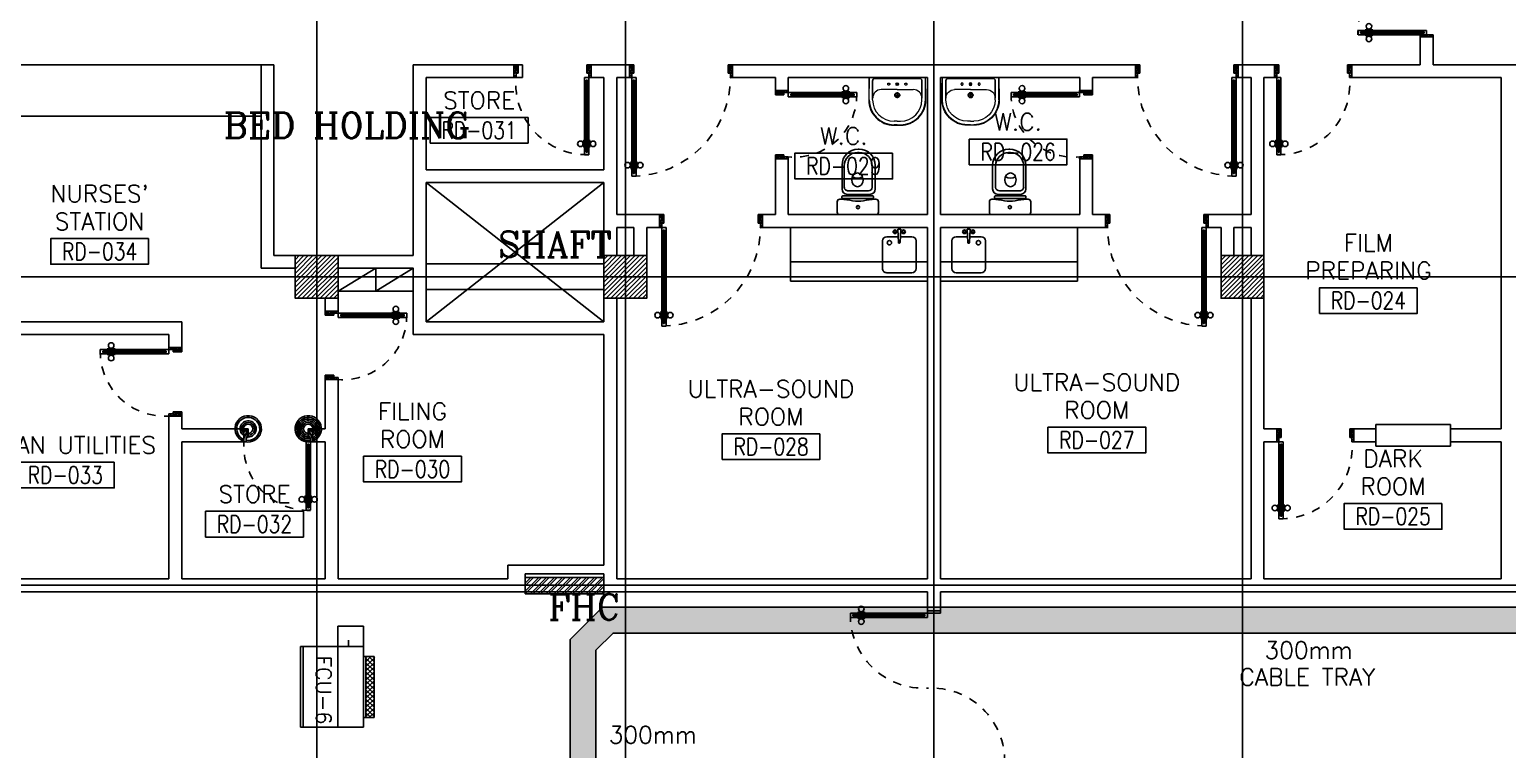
# Model space of a CAD drawing. Extents: x 417819.9 to 417911.9, y 43448 to 43539.2.
# Drawn here: x 417842.51 to 417859.75, y 43505.78 to 43514.18 of the extents above; entities that cross this region are included whole.
import ezdxf
from ezdxf.enums import TextEntityAlignment as Align

# ---------------------------------------------------------------- set-up
doc = ezdxf.new("R2010")
doc.units = 0
doc.header["$MEASUREMENT"] = 0
doc.linetypes.add('DASHED', pattern=[0.75, 0.5, -0.25])
doc.linetypes.add('HIDDEN', pattern=[0.375, 0.25, -0.125])
doc.layers.get('0').update_dxf_attribs({"color": 11, "linetype": 'CONTINUOUS'})
for name, color, linetype in [('COL', 11, 'CONTINUOUS'), ('DIM', 11, 'CONTINUOUS'), ('DOOR', 11, 'CONTINUOUS'), ('E-HAT', 9, 'CONTINUOUS'), ('E-TRAY', 2, 'CONTINUOUS'), ('FCU', 6, 'CONTINUOUS'), ('FIX', 11, 'CONTINUOUS'), ('ME-FIX', 11, 'CONTINUOUS'), ('RM-BOX', 11, 'CONTINUOUS'), ('RM-NAME', 11, 'CONTINUOUS'), ('RM-NO', 11, 'CONTINUOUS'), ('SCD', 2, 'CONTINUOUS'), ('SUNI-FUR', 11, 'CONTINUOUS'), ('WALL', 11, 'CONTINUOUS')]:
    doc.layers.add(name, color=color, linetype=linetype)
doc.styles.add('ROMANC', font='romanc', dxfattribs={"height": 0.1})
doc.styles.add('ROMANS', font='ROMANS.shx', dxfattribs={"width": 0.6})

# ---------------------------------------------------------------- blocks, each defined once
blk = doc.blocks.new('RM1')
at = {"layer": 'RM-BOX'}
blk.add_lwpolyline([(570, -200), (-570, -200), (-570, -500), (570, -500)], close=True, dxfattribs=at)
at = {"layer": 'RM-NAME', "style": 'ROMANS'}
for tag, p in [('ROOMNAME1', (0, 324)), ('ROOMNAME2', (0, 0))]:
    blk.add_attdef(tag, text='', height=200, dxfattribs=at).set_placement(p, align=Align.MIDDLE)
at = {"layer": 'RM-NO', "style": 'ROMANS', "width": 0.8}
blk.add_attdef('ROOMNO', text='', height=200, dxfattribs=at).set_placement((0, -350), align=Align.MIDDLE)
blk = doc.blocks.new('*X124')
at = {"color": 0}
for p, q in [((49339, 55120), (49820, 55601)), ((49339, 55173), (49767, 55601)), ((49339, 55226), (49714, 55601)), ((49339, 55279), (49661, 55601)), ((49339, 55332), (49608, 55601)), ((49339, 55385), (49555, 55601)), ((49339, 55438), (49502, 55601)), ((49339, 55491), (49449, 55601)), ((49339, 55544), (49396, 55601)), ((49339, 55597), (49343, 55601)), ((49373, 55101), (49839, 55567)), ((49426, 55101), (49839, 55514)), ((49480, 55101), (49839, 55461)), ((49533, 55101), (49839, 55408)), ((49586, 55101), (49839, 55355)), ((49639, 55101), (49839, 55302)), ((49692, 55101), (49839, 55249)), ((49745, 55101), (49839, 55196)), ((49798, 55101), (49839, 55143))]:
    blk.add_line(p, q, dxfattribs=at)
blk = doc.blocks.new('COL50')
at = {"layer": 'COL'}
blk.add_lwpolyline([(-250, 250), (-250, -250), (250, -250), (250, 250)], close=True, dxfattribs=at)
blk = doc.blocks.new('*X132')
at = {"color": 0}
for p, q in [((39290, 55942), (39763, 56416)), ((39290, 55995), (39710, 56416)), ((39290, 56048), (39657, 56416)), ((39290, 56101), (39604, 56416)), ((39290, 56154), (39551, 56416)), ((39290, 56207), (39498, 56416)), ((39290, 56260), (39445, 56416)), ((39290, 56313), (39392, 56416)), ((39290, 56366), (39339, 56416)), ((39316, 55916), (39790, 56389)), ((39369, 55916), (39790, 56336)), ((39422, 55916), (39790, 56283)), ((39475, 55916), (39790, 56230)), ((39528, 55916), (39790, 56177)), ((39581, 55916), (39790, 56124)), ((39634, 55916), (39790, 56071)), ((39687, 55916), (39790, 56018)), ((39741, 55916), (39790, 55965))]:
    blk.add_line(p, q, dxfattribs=at)
blk = doc.blocks.new('A$C3CD36B94')
at = {"layer": 'DOOR', "color": 0, "linetype": 'ByBlock'}
for p, q in [((106, 950), (56, 950)), ((56, 800), (56, 950)), ((106, 850), (106, 950)), ((806, 950), (856, 950)), ((806, 850), (806, 950)), ((856, 800), (856, 950)), ((856, 950), (856, 800)), ((56, 800), (81, 800)), ((81, 850), (106, 850)), ((81, 800), (81, 850)), ((131, 800), (81, 800)), ((81, 750), (81, 800)), ((98, 750), (81, 750)), ((114, 770), (98, 770)), ((98, 770), (98, 750)), ((114, 750), (114, 770)), ((131, 750), (114, 750)), ((131, 800), (131, 750)), ((831, 850), (806, 850)), ((831, 800), (831, 850)), ((856, 800), (831, 800)), ((74, 173), (74, 83)), ((81, 173), (74, 173)), ((131, 173), (138, 173)), ((138, 173), (138, 83)), ((65, 95), (65, 160)), ((74, 160), (65, 160)), ((74, 95), (65, 95)), ((74, 95), (74, 160)), ((81, 83), (74, 83)), ((81, 50), (81, 0)), ((81, 50), (98, 50)), ((131, 0), (81, 0)), ((81, 0), (131, 0)), ((98, 50), (98, 30)), ((98, 30), (114, 30)), ((114, 50), (114, 30)), ((114, 50), (131, 50)), ((131, 83), (138, 83)), ((131, 50), (131, 0)), ((138, 95), (138, 160)), ((138, 160), (147, 160)), ((138, 95), (147, 95)), ((147, 95), (147, 160))]:
    blk.add_line(p, q, dxfattribs=at)
at = {"layer": 'DOOR', "color": 9, "linetype": 'ByBlock'}
for p, q in [((106, 950), (56, 910)), ((106, 950), (56, 837)), ((106, 950), (93, 850)), ((806, 950), (819, 850)), ((806, 950), (856, 837)), ((806, 950), (856, 910))]:
    blk.add_line(p, q, dxfattribs=at)
at = {"layer": 'DOOR', "linetype": 'ByBlock'}
for p, q in [((81, 750), (81, 50)), ((98, 750), (98, 50)), ((114, 750), (114, 50)), ((131, 50), (131, 750))]:
    blk.add_line(p, q, dxfattribs=at)
at = {"layer": 'DOOR', "color": 0, "linetype": 'ByBlock'}
for centre in [(32, 128), (179, 128)]:
    blk.add_circle(centre, 32.4, dxfattribs=at)
at = {"layer": 'DOOR', "color": 9, "linetype": 'ByBlock'}
for centre, radius, start, end in [((106, 950), 54.4, 203.2074, 270), ((106, 950), 74.4, 227.7764, 270), ((106, 950), 94.4, 238.0182, 270), ((106, 950), 34.4, 180, 270), ((106, 950), 14.4, 180, 270), ((806, 950), 34.4, 270, 0), ((806, 950), 14.4, 270, 0), ((806, 950), 54.4, 270, 336.7926), ((806, 950), 74.4, 270, 312.2236), ((806, 950), 94.4, 270, 301.9818), ((106, 950), 114, 244.0838, 257.3774), ((106, 950), 134, 248.1598, 259.28), ((106, 950), 154, 251.1053, 256.2858), ((806, 950), 134, 280.72, 291.8402), ((806, 950), 154, 283.7142, 288.8947)]:
    blk.add_arc(centre, radius, start, end, dxfattribs=at)
at = {"layer": 'DOOR', "linetype": 'HIDDEN', "ltscale": 0.5}
blk.add_arc((106, 729), 729, 268.0335, 5.6617, dxfattribs=at)
blk = doc.blocks.new('DOOR90')
at = {"layer": 'DOOR', "color": 7, "linetype": 'ByBlock'}
for p, q in [((-150, 0), (0, 0)), ((-150, 0), (-150, -25)), ((0, -50), (-114, 0)), ((0, -50), (-40, 0)), ((0, -50), (0, 0)), ((-1000, -25), (-1050, -25)), ((-1050, -75), (-1050, -25)), ((-1050, -25), (-1050, -75)), ((-1000, -75), (-1050, -75)), ((-1000, -42), (-1020, -42)), ((-1020, -42), (-1020, -58)), ((-1000, -58), (-1020, -58)), ((-1000, -25), (-1000, -42)), ((-1000, -58), (-1000, -75)), ((-878, -18), (-968, -18)), ((-968, -25), (-968, -18)), ((-968, -75), (-968, -82)), ((-878, -82), (-968, -82)), ((-955, -9), (-890, -9)), ((-955, -18), (-955, -9)), ((-955, -18), (-890, -18)), ((-955, -82), (-890, -82)), ((-955, -82), (-955, -91)), ((-955, -91), (-890, -91)), ((-890, -18), (-890, -9)), ((-890, -82), (-890, -91)), ((-878, -25), (-878, -18)), ((-878, -75), (-878, -82)), ((-200, -25), (-150, -25)), ((-200, -42), (-200, -25)), ((-180, -42), (-200, -42)), ((-200, -58), (-180, -58)), ((-200, -75), (-200, -58)), ((-150, -75), (-200, -75)), ((-180, -58), (-180, -42)), ((-150, -25), (-100, -25)), ((-150, -75), (-150, -25)), ((-100, -25), (-100, -50)), ((0, -50), (-100, -37)), ((-100, -50), (0, -50)), ((0, -850), (-114, -900)), ((-100, -875), (-100, -850)), ((0, -850), (-100, -863)), ((-100, -850), (0, -850)), ((0, -850), (-40, -900)), ((0, -850), (0, -900)), ((-150, -875), (-100, -875)), ((-150, -900), (-150, -875)), ((-150, -900), (0, -900)), ((0, -900), (-150, -900))]:
    blk.add_line(p, q, dxfattribs=at)
at = {"layer": 'DOOR', "linetype": 'ByBlock'}
for p, q in [((-200, -25), (-1000, -25)), ((-200, -42), (-1000, -42)), ((-200, -58), (-1000, -58)), ((-1000, -75), (-200, -75))]:
    blk.add_line(p, q, dxfattribs=at)
at = {"layer": 'DOOR', "color": 7, "linetype": 'ByBlock'}
for centre in [(-923, 24), (-923, -124)]:
    blk.add_circle(centre, 32.4, dxfattribs=at)
for centre, radius, start, end in [((0, -50), 154, 161.1053, 166.2858), ((0, -50), 94.4, 148.0182, 180), ((0, -50), 134, 158.1598, 169.28), ((0, -50), 114, 154.0838, 167.3774), ((0, -50), 74.4, 137.7764, 180), ((0, -50), 54.4, 113.2074, 180), ((0, -50), 34.4, 90, 180), ((0, -50), 14.4, 90, 180), ((0, -850), 94.4, 180, 211.9818), ((0, -850), 74.4, 180, 222.2236), ((0, -850), 54.4, 180, 246.7926), ((0, -850), 34.4, 180, 270), ((0, -850), 14.4, 180, 270), ((0, -850), 154, 193.7142, 198.8947), ((0, -850), 134, 190.72, 201.8402)]:
    blk.add_arc(centre, radius, start, end, dxfattribs=at)
at = {"layer": 'DOOR', "linetype": 'HIDDEN', "ltscale": 0.5}
blk.add_arc((-222, -50), 828, 178.2701, 275.003, dxfattribs=at)
blk = doc.blocks.new('A$C6F293607')
at = {"layer": 'DOOR', "color": 0, "linetype": 'ByBlock'}
for p, q in [((81, 875), (131, 875)), ((131, 875), (81, 875)), ((81, 825), (81, 875)), ((131, 825), (131, 875)), ((1631, 875), (1581, 875)), ((1581, 875), (1631, 875)), ((1581, 825), (1581, 875)), ((1631, 825), (1631, 875)), ((74, 780), (65, 780)), ((65, 780), (65, 715)), ((74, 715), (65, 715)), ((81, 793), (74, 793)), ((74, 703), (74, 793)), ((74, 780), (74, 715)), ((81, 703), (74, 703)), ((81, 825), (98, 825)), ((98, 845), (114, 845)), ((98, 825), (98, 845)), ((114, 825), (114, 845)), ((114, 825), (131, 825)), ((131, 793), (138, 793)), ((131, 703), (138, 703)), ((138, 703), (138, 793)), ((138, 780), (147, 780)), ((138, 780), (138, 715)), ((138, 715), (147, 715)), ((147, 780), (147, 715)), ((1598, 825), (1581, 825)), ((1614, 845), (1598, 845)), ((1598, 825), (1598, 845)), ((1614, 825), (1614, 845)), ((1631, 825), (1614, 825)), ((56, 0), (56, 150)), ((56, 150), (81, 150)), ((81, 0), (56, 0)), ((81, 150), (81, 0)), ((98, 125), (81, 125)), ((81, 125), (81, 75)), ((131, 75), (81, 75)), ((98, 105), (98, 125)), ((114, 105), (98, 105)), ((131, 125), (114, 125)), ((114, 125), (114, 105)), ((131, 75), (131, 125)), ((1581, 125), (1598, 125)), ((1581, 75), (1581, 125)), ((1581, 75), (1631, 75)), ((1598, 125), (1598, 105)), ((1598, 105), (1614, 105)), ((1614, 125), (1631, 125)), ((1614, 105), (1614, 125)), ((1656, 150), (1631, 150)), ((1631, 150), (1631, 0)), ((1631, 125), (1631, 75)), ((1631, 0), (1656, 0)), ((1656, 0), (1656, 150))]:
    blk.add_line(p, q, dxfattribs=at)
at = {"layer": 'DOOR', "linetype": 'ByBlock'}
for p, q in [((81, 125), (81, 825)), ((98, 125), (98, 825)), ((114, 125), (114, 825)), ((131, 825), (131, 125)), ((1581, 825), (1581, 125)), ((1598, 125), (1598, 825)), ((1614, 125), (1614, 825)), ((1631, 125), (1631, 825))]:
    blk.add_line(p, q, dxfattribs=at)
at = {"layer": 'DOOR', "color": 9, "linetype": 'ByBlock'}
for p, q in [((81, 57), (56, 114)), ((81, 20), (56, 40)), ((1631, 57), (1656, 114)), ((1631, 20), (1656, 40))]:
    blk.add_line(p, q, dxfattribs=at)
at = {"layer": 'DOOR', "color": 0, "linetype": 'ByBlock'}
for centre in [(32, 748), (179, 748)]:
    blk.add_circle(centre, 32.4, dxfattribs=at)
at = {"layer": 'DOOR', "linetype": 'HIDDEN', "ltscale": 0.5}
for centre, start, end in [((106, 124), 356.2751, 91.9062), ((1606, 124), 88.0938, 183.7249)]:
    blk.add_arc(centre, 752, start, end, dxfattribs=at)
at = {"layer": 'DOOR', "color": 9, "linetype": 'ByBlock'}
for centre, radius, start, end in [((106, 0), 154, 103.7142, 108.8947), ((106, 0), 134, 100.72, 111.8402), ((106, 0), 114, 102.6226, 115.9162), ((106, 0), 94.4, 105.3566, 121.9818), ((106, 0), 74.4, 109.6341, 132.2236), ((106, 0), 54.4, 117.3576, 156.7926), ((106, 0), 34.4, 136.6107, 180), ((1606, 0), 134, 68.1598, 79.28), ((1606, 0), 114, 64.0838, 77.3774), ((1606, 0), 94.4, 58.0182, 74.6434), ((1606, 0), 74.4, 47.7764, 70.3659), ((1606, 0), 54.4, 23.2074, 62.6424), ((1606, 0), 34.4, 0, 43.3893), ((1606, 0), 154, 71.1053, 76.2858)]:
    blk.add_arc(centre, radius, start, end, dxfattribs=at)
blk = doc.blocks.new('A$C09EF76E8')
at = {"layer": 'DOOR', "color": 0, "linetype": 'ByBlock'}
for p, q in [((727, 868), (719, 868)), ((719, 778), (719, 868)), ((777, 950), (727, 950)), ((727, 950), (777, 950)), ((727, 900), (727, 950)), ((744, 900), (727, 900)), ((760, 920), (744, 920)), ((744, 900), (744, 920)), ((760, 900), (760, 920)), ((777, 900), (760, 900)), ((777, 900), (777, 950)), ((777, 868), (784, 868)), ((784, 778), (784, 868)), ((719, 855), (710, 855)), ((710, 855), (710, 790)), ((719, 790), (710, 790)), ((719, 855), (719, 790)), ((727, 778), (719, 778)), ((777, 778), (784, 778)), ((784, 855), (793, 855)), ((784, 855), (784, 790)), ((784, 790), (793, 790)), ((793, 855), (793, 790)), ((727, 150), (727, 200)), ((727, 200), (744, 200)), ((744, 200), (744, 180)), ((744, 180), (760, 180)), ((760, 180), (760, 200)), ((760, 200), (777, 200)), ((777, 200), (777, 150)), ((2, 0), (2, 150)), ((2, 150), (27, 150)), ((2, 150), (2, 0)), ((27, 150), (27, 100)), ((27, 100), (52, 100)), ((52, 100), (52, 0)), ((727, 150), (777, 150)), ((777, 100), (752, 100)), ((752, 100), (752, 0)), ((777, 150), (777, 100)), ((802, 150), (777, 150)), ((802, 150), (802, 0)), ((52, 0), (2, 0)), ((752, 0), (802, 0))]:
    blk.add_line(p, q, dxfattribs=at)
at = {"layer": 'DOOR', "linetype": 'ByBlock'}
for p, q in [((727, 900), (727, 200)), ((744, 200), (744, 900)), ((760, 200), (760, 900)), ((777, 200), (777, 900)), ((802, 0), (802, 150))]:
    blk.add_line(p, q, dxfattribs=at)
at = {"layer": 'DOOR', "color": 9, "linetype": 'ByBlock'}
for p, q in [((52, 0), (2, 114)), ((52, 0), (2, 40)), ((52, 0), (38, 100)), ((752, 0), (802, 114)), ((752, 0), (765, 100)), ((752, 0), (802, 40))]:
    blk.add_line(p, q, dxfattribs=at)
at = {"layer": 'DOOR', "color": 0, "linetype": 'ByBlock'}
for centre in [(678, 823), (825, 823)]:
    blk.add_circle(centre, 32.4, dxfattribs=at)
at = {"layer": 'DOOR', "linetype": 'HIDDEN', "ltscale": 0.5}
blk.add_arc((752, 199), 752, 88.0938, 183.7249, dxfattribs=at)
at = {"layer": 'DOOR', "color": 9, "linetype": 'ByBlock'}
for centre, radius, start, end in [((52, 0), 154, 103.7142, 108.8947), ((52, 0), 134, 100.72, 111.8402), ((52, 0), 94.4, 90, 121.9818), ((52, 0), 74.4, 90, 132.2236), ((52, 0), 54.4, 90, 156.7926), ((52, 0), 34.4, 90, 180), ((52, 0), 14.4, 90, 180), ((752, 0), 94.4, 58.0182, 90), ((752, 0), 74.4, 47.7764, 90), ((752, 0), 54.4, 23.2074, 90), ((752, 0), 34.4, 0, 90), ((752, 0), 14.4, 0, 90), ((752, 0), 134, 68.1598, 79.28), ((752, 0), 114, 64.0838, 77.3774), ((752, 0), 154, 71.1053, 76.2858)]:
    blk.add_arc(centre, radius, start, end, dxfattribs=at)
blk = doc.blocks.new('DOOR100')
at = {"layer": 'DOOR', "color": 7, "linetype": 'ByBlock'}
for p, q in [((-82, 1128), (-82, 1218)), ((-75, 1218), (-82, 1218)), ((-75, 1250), (-75, 1300)), ((-75, 1300), (-25, 1300)), ((-25, 1300), (-75, 1300)), ((-58, 1250), (-75, 1250)), ((-58, 1250), (-58, 1270)), ((-42, 1270), (-58, 1270)), ((-42, 1250), (-42, 1270)), ((-25, 1250), (-42, 1250)), ((-25, 1250), (-25, 1300)), ((-25, 1218), (-18, 1218)), ((-18, 1128), (-18, 1218)), ((-91, 1205), (-91, 1140)), ((-82, 1205), (-91, 1205)), ((-82, 1140), (-91, 1140)), ((-82, 1205), (-82, 1140)), ((-75, 1128), (-82, 1128)), ((-25, 1128), (-18, 1128)), ((-18, 1205), (-18, 1140)), ((-18, 1205), (-9, 1205)), ((-18, 1140), (-9, 1140)), ((-9, 1205), (-9, 1140)), ((-75, 200), (-58, 200)), ((-75, 150), (-75, 200)), ((-58, 200), (-58, 180)), ((-58, 180), (-42, 180)), ((-42, 200), (-25, 200)), ((-42, 180), (-42, 200)), ((-25, 200), (-25, 150)), ((-1200, 0), (-1200, 150)), ((-1200, 150), (-1175, 150)), ((-1200, 150), (-1200, 0)), ((-1150, 0), (-1200, 114)), ((-1150, 0), (-1200, 40)), ((-1150, 0), (-1200, 0)), ((-1175, 150), (-1175, 100)), ((-1175, 100), (-1150, 100)), ((-1150, 0), (-1163, 100)), ((-1150, 100), (-1150, 0)), ((-75, 150), (-25, 150)), ((-50, 0), (0, 114)), ((-50, 100), (-50, 0)), ((-50, 0), (-37, 100)), ((-25, 100), (-50, 100)), ((-50, 0), (0, 40)), ((-50, 0), (0, 0)), ((0, 150), (-25, 150)), ((-25, 150), (-25, 100)), ((0, 0), (0, 150)), ((0, 150), (0, 0))]:
    blk.add_line(p, q, dxfattribs=at)
at = {"layer": 'DOOR', "linetype": 'ByBlock'}
for p, q in [((-75, 1250), (-75, 200)), ((-58, 200), (-58, 1250)), ((-42, 200), (-42, 1250)), ((-25, 200), (-25, 1250))]:
    blk.add_line(p, q, dxfattribs=at)
at = {"layer": 'DOOR', "color": 7, "linetype": 'ByBlock'}
for centre in [(-124, 1173), (24, 1173)]:
    blk.add_circle(centre, 32.4, dxfattribs=at)
at = {"layer": 'DOOR', "linetype": 'HIDDEN', "ltscale": 0.5}
blk.add_arc((-25, 150), 1150, 90, 180, dxfattribs=at)
at = {"layer": 'DOOR', "color": 7, "linetype": 'ByBlock'}
for centre, radius, start, end in [((-1150, 0), 154, 103.7142, 108.8947), ((-1150, 0), 134, 100.72, 111.8402), ((-1150, 0), 94.4, 90, 121.9818), ((-1150, 0), 74.4, 90, 132.2236), ((-1150, 0), 54.4, 90, 156.7926), ((-1150, 0), 34.4, 90, 180), ((-1150, 0), 14.4, 90, 180), ((-50, 0), 94.4, 58.0182, 90), ((-50, 0), 74.4, 47.7764, 90), ((-50, 0), 54.4, 23.2074, 90), ((-50, 0), 34.4, 0, 90), ((-50, 0), 14.4, 0, 90), ((-50, 0), 134, 68.1598, 79.28), ((-50, 0), 114, 64.0838, 77.3774), ((-50, 0), 154, 71.1053, 76.2858)]:
    blk.add_arc(centre, radius, start, end, dxfattribs=at)
blk = doc.blocks.new('A$C49F1192B')
at = {"layer": 'DOOR', "color": 0, "linetype": 'ByBlock', "xscale": -1, "rotation": 270}
blk.add_blockref('DOOR100', (0, 1200), dxfattribs=at)
blk = doc.blocks.new('2')
at = {"layer": 'SUNI-FUR', "linetype": 'Continuous'}
for p, q in [((0.016, 0.724), (-0.003, 0.724)), ((0.014, 0.765), (0.004, 0.765)), ((-0.185, 0.576), (-0.185, 0.3)), ((-0.159, 0.57), (-0.159, 0.32)), ((0.168, 0.32), (0.168, 0.57)), ((0.203, 0.3), (0.203, 0.576)), ((-0.065, 0.438), (-0.07, 0.406)), ((-0.07, 0.406), (-0.065, 0.375)), ((-0.005, 0.487), (-0.029, 0.481)), ((0.019, 0.481), (-0.005, 0.487)), ((0.06, 0.406), (0.055, 0.438)), ((0.057, 0.377), (0.06, 0.406)), ((-0.211, 0.18), (-0.17, 0.18)), ((-0.186, 0.199), (-0.186, 0.208)), ((-0.176, 0.218), (0.172, 0.218)), ((0.172, 0.189), (-0.176, 0.189)), ((-0.122, 0.237), (0.009, 0.237)), ((-0.113, 0.279), (0.008, 0.279)), ((-0.029, 0.331), (-0.005, 0.326)), ((-0.005, 0.326), (0.019, 0.331)), ((0.001, 0.279), (0.123, 0.279)), ((0.008, 0.279), (0.001, 0.279)), ((0.009, 0.237), (0.14, 0.237)), ((0.174, 0.18), (0.211, 0.18)), ((0.174, 0.18), (0.174, 0.18)), ((0.182, 0.208), (0.182, 0.199)), ((-0.241, 0.03), (-0.241, 0.15)), ((0.211, 0), (-0.211, 0)), ((0.241, 0.15), (0.241, 0.03))]:
    blk.add_line(p, q, dxfattribs=at)
blk.add_circle((0.002, 0.087), 0.0184, dxfattribs=at)
for centre, radius, start, end in [((0.004, 0.576), 0.189, 90, 180), ((-0.005, 0.57), 0.154, 90, 180), ((0.014, 0.576), 0.189, 0, 90), ((0.014, 0.57), 0.154, 0, 90), ((0.013, 0.412), 0.082, 141.0758, 161.504), ((0.013, 0.401), 0.082, 198.496, 218.9242), ((-0.007, 0.537), 0.112, 239.4234, 302.9162), ((0.002, 0.421), 0.0682, 117.1532, 141.0758), ((0.002, 0.392), 0.0682, 218.9242, 242.8468), ((-0.012, 0.421), 0.0682, 38.9242, 62.8468), ((-0.012, 0.392), 0.0682, 297.1532, 321.0758), ((-0.023, 0.412), 0.082, 18.496, 38.9242), ((-0.029, 0.406), 0.0901, 321.0758, 341.504), ((-0.211, 0.15), 0.03, 90, 180), ((-0.176, 0.208), 0.01, 90, 180), ((-0.176, 0.199), 0.01, 180, 270), ((-0.122, 0.3), 0.063, 180, 270), ((-0.201, -0.252), 0.433, 79.7535, 85.8109), ((-0.116, 0.322), 0.0432, 183.5129, 273.5129), ((0.075, 1.126), 0.973, 258.1938, 265.7347), ((-0.07, 1.126), 0.973, 274.2653, 281.8062), ((0.125, 0.322), 0.0432, 266.4871, 356.4871), ((0.206, -0.252), 0.433, 94.1891, 100.2465), ((0.14, 0.3), 0.063, 270, 0), ((0.172, 0.208), 0.01, 0, 90), ((0.172, 0.199), 0.01, 270, 0), ((0.211, 0.15), 0.03, 0, 90), ((-0.211, 0.03), 0.03, 180, 270), ((0.211, 0.03), 0.03, 270, 0)]:
    blk.add_arc(centre, radius, start, end, dxfattribs=at)
blk = doc.blocks.new('LAV-003')
at = {"layer": 'FIX', "linetype": 'ByBlock'}
blk.add_line((-328, -25), (328, -25), dxfattribs=at)
at = {"layer": 'FIX', "linetype": 'Continuous', "lineweight": 20}
for p, q in [((-328, -285), (-328, -25)), ((0, -165), (-187, -165)), ((0, -165), (187, -165)), ((328, -285), (328, -25)), ((-288, -285), (-288, -265)), ((287, -285), (287, -265)), ((0, -535), (-38, -535)), ((0, -575), (-38, -575)), ((0, -535), (38, -535)), ((0, -575), (38, -575))]:
    blk.add_line(p, q, dxfattribs=at)
at = {"layer": 'FIX', "linetype": 'ByBlock', "ltscale": 0.3}
for p, q in [((-288, -265), (-288, -60)), ((0, -35), (-262, -35)), ((0, -35), (262, -35)), ((287, -265), (287, -60))]:
    blk.add_line(p, q, dxfattribs=at)
at = {"layer": 'FIX', "lineweight": 20}
for p, q in [((-16, -101), (15, -101)), ((0, -85), (0, -116))]:
    blk.add_line(p, q, dxfattribs=at)
at = {"layer": 'FIX', "linetype": 'DASHED', "lineweight": 20, "ltscale": 0.04}
for p, q in [((-36, -230), (37, -230)), ((0, -194), (0, -266))]:
    blk.add_line(p, q, dxfattribs=at)
at = {"layer": 'FIX', "linetype": 'Continuous', "lineweight": 20}
blk.add_lwpolyline([(295, -25), (0, -25), (-328, -25), (-334, -285, 0.414214), (-38, -582), (0, -582), (38, -582, 0.414214), (334, -285), (328, -25), (0, -25)], format="xyb", dxfattribs=at)
at = {"layer": 'FIX', "linetype": 'HIDDEN', "lineweight": 20, "ltscale": 0.05}
for centre in [(-100, -101), (100, -101)]:
    blk.add_circle(centre, 12.4, dxfattribs=at)
at = {"layer": 'FIX', "lineweight": 20}
for centre, radius in [((0, -101), 15.5), ((0, -230), 29.5), ((0, -230), 22.5)]:
    blk.add_circle(centre, radius, dxfattribs=at)
at = {"layer": 'FIX', "linetype": 'ByBlock', "ltscale": 0.3}
for centre, start, end in [((-262, -60), 90, 180), ((262, -60), 0, 90)]:
    blk.add_arc(centre, 25, start, end, dxfattribs=at)
at = {"layer": 'FIX', "linetype": 'Continuous', "lineweight": 20}
for centre, radius, start, end in [((-187, -265), 100, 90, 180), ((187, -265), 100, 0, 90), ((-38, -285), 290, 180, 270), ((-38, -285), 250, 180, 270), ((38, -285), 290, 270, 0), ((38, -285), 250, 270, 0)]:
    blk.add_arc(centre, radius, start, end, dxfattribs=at)
blk = doc.blocks.new('fe-door')
at = {"layer": 'DOOR', "color": 0, "linetype": 'ByBlock'}
for p, q in [((-900, 1775), (-900, 1725)), ((-900, 1725), (-900, 1775)), ((-850, 1775), (-900, 1775)), ((-850, 1725), (-900, 1725)), ((-870, 1758), (-870, 1742)), ((-850, 1758), (-870, 1758)), ((-850, 1742), (-870, 1742)), ((-850, 1775), (-850, 1758)), ((-850, 1742), (-850, 1725)), ((-818, 1775), (-818, 1782)), ((-728, 1782), (-818, 1782)), ((-818, 1725), (-818, 1718)), ((-805, 1782), (-805, 1791)), ((-805, 1791), (-740, 1791)), ((-805, 1782), (-740, 1782)), ((-740, 1782), (-740, 1791)), ((-728, 1775), (-728, 1782)), ((-728, 1725), (-728, 1718)), ((-50, 1758), (-50, 1775)), ((-50, 1775), (0, 1775)), ((-30, 1758), (-50, 1758)), ((-50, 1725), (-50, 1742)), ((-50, 1742), (-30, 1742)), ((0, 1725), (-50, 1725)), ((-30, 1742), (-30, 1758)), ((150, 1800), (0, 1800)), ((0, 1800), (0, 1775)), ((0, 1725), (0, 1775)), ((0, 1775), (150, 1775)), ((150, 1775), (150, 1800)), ((-728, 1718), (-818, 1718)), ((-805, 1718), (-805, 1709)), ((-805, 1718), (-740, 1718)), ((-805, 1709), (-740, 1709)), ((-740, 1718), (-740, 1709)), ((0, 75), (0, 25)), ((0, 75), (50, 75)), ((0, 0), (0, 25)), ((0, 25), (50, 25)), ((150, 25), (0, 25)), ((0, 0), (150, 0)), ((30, 58), (30, 42)), ((50, 58), (30, 58)), ((30, 42), (50, 42)), ((50, 75), (50, 58)), ((50, 42), (50, 25)), ((150, 25), (150, 0)), ((850, 58), (850, 75)), ((850, 75), (900, 75)), ((850, 58), (870, 58)), ((850, 25), (850, 42)), ((850, 42), (870, 42)), ((850, 25), (900, 25)), ((870, 42), (870, 58)), ((900, 25), (900, 75)), ((900, 75), (900, 25))]:
    blk.add_line(p, q, dxfattribs=at)
at = {"layer": 'DOOR', "linetype": 'ByBlock'}
for p, q in [((-50, 1775), (-850, 1775)), ((-50, 1758), (-850, 1758)), ((-50, 1742), (-850, 1742)), ((-850, 1725), (-50, 1725)), ((850, 75), (50, 75)), ((50, 58), (850, 58)), ((50, 42), (850, 42)), ((50, 25), (850, 25))]:
    blk.add_line(p, q, dxfattribs=at)
at = {"layer": 'DOOR', "color": 0, "linetype": 'ByBlock'}
for centre in [(-773, 1824), (-773, 1676)]:
    blk.add_circle(centre, 32.4, dxfattribs=at)
at = {"layer": 'DOOR', "linetype": 'HIDDEN', "ltscale": 0.5}
for centre, start, end in [((-49, 1750), 178.3174, 273.2965), ((49, 50), 358.3174, 93.2965)]:
    blk.add_arc(centre, 851, start, end, dxfattribs=at)
at = {"layer": 'WALL'}
for p, q in [((0, 1800), (150, 1800)), ((0, 0), (150, 0))]:
    blk.add_line(p, q, dxfattribs=at)
at = {"layer": 'WALL', "linetype": 'ByBlock'}
blk.add_line((0, 1800), (150, 1800), dxfattribs=at)
blk = doc.blocks.new('A$C347D0806')
at = {"layer": 'ME-FIX'}
for p, q in [((0.627, 1.6), (0.627, 0)), ((0.107, 1.28), (0.107, 1.417)), ((0.157, 1.467), (0.478, 1.467)), ((0.528, 1.417), (0.528, 1.124)), ((0.019, 1.254), (0.019, 1.287)), ((0.019, 1.287), (0.174, 1.28)), ((0.019, 1.254), (0.174, 1.261)), ((0.107, 1.124), (0.107, 1.261)), ((0.478, 1.074), (0.157, 1.074)), ((0.627, 0), (0, 0))]:
    blk.add_line(p, q, dxfattribs=at)
for centre, radius in [((0.05, 1.32), 0.0217), ((0.05, 1.221), 0.0217), ((0.05, 1.32), 0.014), ((0.05, 1.221), 0.014), ((0.177, 1.156), 0.0255)]:
    blk.add_circle(centre, radius, dxfattribs=at)
for centre, radius, start, end in [((0.157, 1.417), 0.0499, 90, 180), ((0.478, 1.417), 0.0499, 0, 90), ((0.174, 1.27), 0.00997, 270, 90), ((0.157, 1.124), 0.0499, 180, 270), ((0.478, 1.124), 0.0499, 270, 0)]:
    blk.add_arc(centre, radius, start, end, dxfattribs=at)
blk = doc.blocks.new('*X210')
at = {"color": 0}
for p, q in [((23912, -1650), (23966, -1596)), ((23912, -1597), (23913, -1596)), ((23970, -1696), (23912, -1638)), ((23917, -1696), (23912, -1691)), ((23919, -1696), (24019, -1596)), ((24023, -1696), (23923, -1596)), ((23972, -1696), (24072, -1596)), ((24076, -1696), (23976, -1596)), ((24025, -1696), (24125, -1596)), ((24129, -1696), (24029, -1596)), ((24078, -1696), (24178, -1596)), ((24182, -1696), (24082, -1596)), ((24131, -1696), (24231, -1596)), ((24235, -1696), (24135, -1596)), ((24184, -1696), (24284, -1596)), ((24288, -1696), (24188, -1596)), ((24237, -1696), (24337, -1596)), ((24341, -1696), (24241, -1596)), ((24290, -1696), (24390, -1596)), ((24394, -1696), (24294, -1596)), ((24343, -1696), (24443, -1596)), ((24447, -1696), (24347, -1596)), ((24396, -1696), (24496, -1596)), ((24500, -1696), (24400, -1596)), ((24449, -1696), (24549, -1596)), ((24553, -1696), (24453, -1596)), ((24502, -1696), (24602, -1596)), ((24606, -1696), (24506, -1596)), ((24555, -1696), (24624, -1628)), ((24624, -1660), (24559, -1596)), ((24608, -1696), (24624, -1681)), ((24624, -1607), (24612, -1596))]:
    blk.add_line(p, q, dxfattribs=at)

msp = doc.modelspace()

# ---------------------------------------------------------------- hatches: boundary and pattern name
at = {"layer": 'E-HAT'}
h = msp.add_hatch(dxfattribs=at)
h.set_pattern_fill('ANGLE', color=256, style=0)
h.set_pattern_definition([(0, (0, 0), (0, 0.275), [0.2, -0.075]), (90, (0, 0), (-0.275, 2e-17), [0.2, -0.075])])
h.paths.add_polyline_path([(417856.983, 43482.7235), (417857.4173, 43483.1578), (417863.5778, 43483.1578), (417864.4349, 43482.3012), (417872.0254, 43482.3012), (417872.8825, 43483.1578), (417890.15, 43483.1578), (417890.5085, 43483.5164), (417890.5085, 43506.6783), (417890.15, 43507.0369), (417872.8825, 43507.0369), (417872.0254, 43507.8935), (417864.4349, 43507.8935), (417863.5778, 43507.0369), (417860.4537, 43507.0369), (417860.0403, 43507.1369), (417849.3136, 43507.1369), (417849.1136, 43506.9369), (417849.1136, 43501.9844), (417848.8136, 43501.9844), (417848.8136, 43507.0612), (417849.1893, 43507.4369), (417860.4537, 43507.4369), (417860.8056, 43507.8116), (417860.8056, 43515.9941), (417861.1056, 43515.9941), (417861.1056, 43507.8116), (417861.4575, 43507.4369), (417863.4122, 43507.4369), (417864.2693, 43508.2935), (417872.191, 43508.2935), (417873.0481, 43507.4369), (417890.3156, 43507.4369), (417890.9085, 43506.844), (417890.9085, 43494.2015), (417892.0958, 43494.2015), (417892.0958, 43493.6015), (417890.9085, 43493.6015), (417890.9085, 43483.3507), (417890.3156, 43482.7578), (417881.5159, 43482.7578), (417881.3659, 43482.6078), (417881.3659, 43479.6689), (417881.0659, 43479.6689), (417881.0659, 43482.6078), (417880.9159, 43482.7578), (417873.0481, 43482.7578), (417872.191, 43481.9012), (417864.2693, 43481.9012), (417863.4122, 43482.7578), (417857.583, 43482.7578), (417857.383, 43482.5578), (417857.383, 43479.0875), (417856.983, 43479.0875)])
at = {"layer": 'RM-NAME'}
h = msp.add_hatch(dxfattribs=at)
h.set_pattern_fill('ANSI32', color=256, scale=175, style=0)
h.set_pattern_definition([(44.999998, (417616.090424, 43476.54332), (-0.046403885, 0.046403882), []), (44.999998, (417616.12136, 43476.54332), (-0.046403885, 0.046403882), [])])
h.paths.add_polyline_path([(417849.2066, 43507.5943), (417849.2066, 43507.7843), (417848.2866, 43507.7843), (417848.2866, 43507.5943)])
h.paths.add_polyline_path([(417848.074, 43507.1732), (417848.074, 43507.594), (417848.3365, 43507.594), (417848.3365, 43507.1732)], flags=9)

# ---------------------------------------------------------------- linework, layer by layer
at = {"layer": 'E-TRAY', "color": 4}
msp.add_lwpolyline([(417890.15, 43507.0369), (417872.8825, 43507.0369), (417872.0254, 43507.8935), (417864.4349, 43507.8935), (417863.5778, 43507.0369), (417860.4537, 43507.0369), (417860.0403, 43507.1369), (417849.3136, 43507.1369), (417849.1136, 43506.9369), (417849.1136, 43501.9844), (417848.8136, 43501.9844), (417848.8136, 43507.0612), (417849.1893, 43507.4369), (417860.4537, 43507.4369), (417860.8056, 43507.8116), (417860.8056, 43515.9941), (417861.1056, 43515.9941), (417861.1056, 43507.8116), (417861.4575, 43507.4369), (417863.4122, 43507.4369), (417864.2693, 43508.2935), (417872.191, 43508.2935), (417873.0481, 43507.4369), (417890.3156, 43507.4369)], dxfattribs=at)
at = {"layer": 'FCU', "color": 3}
for p, q in [((417846.1035, 43506.9789), (417846.1035, 43507.2169)), ((417846.1035, 43507.2169), (417846.4035, 43507.2169)), ((417846.4035, 43506.9789), (417846.4035, 43507.2169)), ((417846.2285, 43506.9789), (417846.2285, 43507.0522)), ((417845.6985, 43506.0389), (417845.6985, 43506.9789)), ((417846.4035, 43506.8649), (417846.5285, 43506.8649)), ((417846.4285, 43506.1529), (417846.4285, 43506.8649)), ((417846.5285, 43506.1529), (417846.5285, 43506.8649)), ((417846.4035, 43506.1529), (417846.5285, 43506.1529))]:
    msp.add_line(p, q, dxfattribs=at)
at = {"layer": 'FCU', "color": 6}
for p, q in [((417845.6665, 43506.9789), (417846.4035, 43506.9789)), ((417845.6665, 43506.0389), (417845.6665, 43506.9789)), ((417846.1035, 43506.0389), (417846.1035, 43506.9789)), ((417846.4035, 43506.0389), (417846.4035, 43506.9789)), ((417845.6665, 43506.0389), (417846.4035, 43506.0389))]:
    msp.add_line(p, q, dxfattribs=at)
at = {"layer": 'RM-NAME'}
for p, q in [((417845.8566, 43460.01), (417845.8566, 43538.4875)), ((417849.4566, 43460.01), (417849.4566, 43538.4875)), ((417856.6566, 43460.01), (417856.6566, 43538.4875)), ((417853.0566, 43466.8743), (417853.0566, 43525.6943)), ((417858.7285, 43514.0943), (417858.8785, 43514.0943)), ((417858.8785, 43514.0943), (417858.7285, 43514.0943)), ((417858.7285, 43514.0943), (417858.7285, 43513.7693)), ((417858.8785, 43514.0943), (417858.8785, 43513.7693)), ((417845.2066, 43513.7693), (417841.4805, 43513.7693)), ((417845.2066, 43511.3943), (417845.2066, 43513.7693)), ((417845.3566, 43513.7693), (417845.2066, 43513.7693)), ((417845.3566, 43511.5443), (417845.3566, 43513.7693)), ((417848.2566, 43513.7693), (417846.9816, 43513.7693)), ((417846.9816, 43511.5443), (417846.9816, 43513.7693)), ((417848.2566, 43513.6193), (417848.2566, 43513.7693)), ((417849.5066, 43513.7693), (417849.0566, 43513.7693)), ((417849.0566, 43513.6193), (417849.0566, 43513.7693)), ((417849.5066, 43513.6193), (417849.5066, 43513.7693)), ((417855.4066, 43513.7693), (417850.7066, 43513.7693)), ((417850.7066, 43513.6193), (417850.7066, 43513.7693)), ((417850.7066, 43513.6193), (417850.7066, 43513.7693)), ((417855.4066, 43513.6193), (417855.4066, 43513.7693)), ((417855.4066, 43513.6193), (417855.4066, 43513.7693)), ((417855.4066, 43513.6193), (417855.4066, 43513.7693)), ((417856.6066, 43513.6193), (417856.6066, 43513.7693)), ((417857.0299, 43513.7693), (417856.6066, 43513.7693)), ((417857.0299, 43513.7693), (417857.0299, 43513.6193)), ((417858.7285, 43513.7693), (417857.9299, 43513.7693)), ((417857.9299, 43513.7693), (417857.9299, 43513.6193)), ((417859.9691, 43513.7693), (417858.8785, 43513.7693)), ((417847.1316, 43512.5443), (417847.1316, 43513.6193)), ((417848.2566, 43513.6193), (417847.1316, 43513.6193)), ((417849.2066, 43513.6193), (417849.0566, 43513.6193)), ((417849.2066, 43512.5443), (417849.2066, 43513.6193)), ((417849.5066, 43513.6193), (417849.3566, 43513.6193)), ((417849.3566, 43512.0193), (417849.3566, 43513.6193)), ((417851.2066, 43513.6193), (417850.7066, 43513.6193)), ((417851.2066, 43513.4693), (417851.2066, 43513.6193)), ((417851.3566, 43513.4693), (417851.3566, 43513.6193)), ((417851.3566, 43513.6193), (417852.9816, 43513.6193)), ((417852.9816, 43513.6193), (417852.9816, 43512.0193)), ((417853.1316, 43512.0193), (417853.1316, 43513.6193)), ((417854.7566, 43513.6193), (417853.1316, 43513.6193)), ((417854.7566, 43513.4693), (417854.7566, 43513.6193)), ((417855.4066, 43513.6193), (417854.9066, 43513.6193)), ((417854.9066, 43513.4693), (417854.9066, 43513.6193)), ((417856.7566, 43513.6193), (417856.6066, 43513.6193)), ((417856.7566, 43512.0193), (417856.7566, 43513.6193)), ((417857.0299, 43513.6193), (417856.9066, 43513.6193)), ((417856.9066, 43509.5193), (417856.9066, 43513.6193)), ((417859.6716, 43513.6193), (417857.9299, 43513.6193)), ((417859.6716, 43509.5193), (417859.6716, 43513.6193)), ((417851.3566, 43513.4693), (417851.2066, 43513.4693)), ((417851.3566, 43513.4693), (417851.2066, 43513.4693)), ((417854.7566, 43513.4693), (417854.9066, 43513.4693)), ((417854.9066, 43513.4693), (417854.7566, 43513.4693)), ((417845.2066, 43513.1693), (417841.7291, 43513.1693)), ((417851.3566, 43512.6693), (417851.2066, 43512.6693)), ((417851.2066, 43512.0193), (417851.2066, 43512.6693)), ((417851.3566, 43512.6693), (417851.2066, 43512.6693)), ((417851.3566, 43512.0193), (417851.3566, 43512.6693)), ((417854.7566, 43512.6693), (417854.9066, 43512.6693)), ((417854.7566, 43512.0193), (417854.7566, 43512.6693)), ((417854.9066, 43512.6693), (417854.7566, 43512.6693)), ((417854.9066, 43512.0193), (417854.9066, 43512.6693)), ((417849.2066, 43512.5443), (417847.1316, 43512.5443)), ((417849.2066, 43512.3943), (417847.1316, 43512.3943)), ((417847.1316, 43510.7693), (417847.1316, 43512.3943)), ((417847.1316, 43512.3943), (417849.2066, 43510.7693)), ((417849.2066, 43512.3943), (417847.1316, 43510.7693)), ((417849.2066, 43511.5443), (417849.2066, 43512.3943)), ((417849.8566, 43512.0193), (417849.3566, 43512.0193)), ((417849.3566, 43511.5443), (417849.3566, 43511.8693)), ((417849.5566, 43511.8693), (417849.3566, 43511.8693)), ((417849.5566, 43511.5443), (417849.5566, 43511.8693)), ((417849.8566, 43511.8693), (417849.7066, 43511.8693)), ((417849.7066, 43511.5443), (417849.7066, 43511.8693)), ((417849.8566, 43511.8693), (417849.8566, 43512.0193)), ((417851.0566, 43511.8693), (417851.0566, 43512.0193)), ((417851.2066, 43512.0193), (417851.0566, 43512.0193)), ((417852.9816, 43511.8693), (417851.0566, 43511.8693)), ((417852.9816, 43512.0193), (417851.3566, 43512.0193)), ((417852.9816, 43507.7693), (417852.9816, 43511.8693)), ((417854.7566, 43512.0193), (417853.1316, 43512.0193)), ((417853.1316, 43507.7693), (417853.1316, 43511.8693)), ((417855.0566, 43511.8693), (417853.1316, 43511.8693)), ((417855.0566, 43512.0193), (417854.9066, 43512.0193)), ((417855.0566, 43511.8693), (417855.0566, 43512.0193)), ((417856.7566, 43512.0193), (417856.2566, 43512.0193)), ((417856.2566, 43511.8693), (417856.2566, 43512.0193)), ((417856.4066, 43511.8693), (417856.2566, 43511.8693)), ((417856.4066, 43511.5443), (417856.4066, 43511.8693)), ((417856.7566, 43511.8693), (417856.5566, 43511.8693)), ((417856.5566, 43511.5443), (417856.5566, 43511.8693)), ((417856.7566, 43511.5443), (417856.7566, 43511.8693)), ((417845.6066, 43511.5443), (417845.3566, 43511.5443)), ((417846.1066, 43511.5443), (417846.9816, 43511.5443)), ((417845.6066, 43511.3943), (417845.2066, 43511.3943)), ((417846.1066, 43511.3943), (417846.9816, 43511.3943)), ((417846.5441, 43511.3943), (417846.1066, 43511.1265)), ((417846.9816, 43511.3943), (417846.5441, 43511.1265)), ((417846.9816, 43510.6193), (417846.9816, 43511.3943)), ((417847.1316, 43511.4443), (417849.2066, 43511.4443)), ((417851.3814, 43511.4693), (417852.9816, 43511.4693)), ((417854.7318, 43511.4693), (417853.1316, 43511.4693)), ((417820.6052, 43511.2943), (417889.6966, 43511.2943)), ((417845.9566, 43511.0443), (417845.9566, 43510.8942)), ((417846.1066, 43511.0443), (417846.1066, 43510.8942)), ((417847.1316, 43511.1443), (417849.2066, 43511.1443)), ((417849.2066, 43510.7693), (417849.2066, 43511.0443)), ((417849.3566, 43507.7693), (417849.3566, 43511.0443)), ((417856.7566, 43507.7693), (417856.7566, 43511.0443)), ((417845.9566, 43510.8942), (417846.1066, 43510.8942)), ((417844.2816, 43510.7693), (417840.9816, 43510.7693)), ((417844.2816, 43510.4693), (417844.2816, 43510.7693)), ((417849.2066, 43510.7693), (417847.1316, 43510.7693)), ((417844.1316, 43510.6193), (417841.1316, 43510.6193)), ((417844.1316, 43510.4693), (417844.1316, 43510.6193)), ((417849.2066, 43510.6193), (417846.9816, 43510.6193)), ((417849.2066, 43507.9293), (417849.2066, 43510.6193)), ((417844.2816, 43510.4693), (417844.1316, 43510.4693)), ((417845.9566, 43510.0942), (417846.1066, 43510.0942)), ((417845.9566, 43510.0942), (417845.9566, 43509.5193)), ((417846.1066, 43510.0942), (417846.1066, 43507.7693)), ((417844.1316, 43507.7693), (417844.1316, 43509.6693)), ((417844.2816, 43509.6693), (417844.1316, 43509.6693)), ((417844.2816, 43509.5193), (417844.2816, 43509.6693)), ((417845.0066, 43509.5193), (417844.2816, 43509.5193)), ((417845.0066, 43509.5193), (417845.0066, 43509.3693)), ((417845.9566, 43509.5193), (417845.8066, 43509.5193)), ((417845.8066, 43509.5193), (417845.8066, 43509.3693)), ((417857.0566, 43509.5193), (417856.9066, 43509.5193)), ((417857.0566, 43509.3693), (417857.0566, 43509.5193)), ((417857.9566, 43509.3693), (417857.9566, 43509.5193)), ((417857.9566, 43509.5193), (417858.2131, 43509.5193)), ((417859.0808, 43509.5193), (417859.6716, 43509.5193)), ((417844.2816, 43507.7693), (417844.2816, 43509.3693)), ((417845.0066, 43509.3693), (417844.2816, 43509.3693)), ((417845.9566, 43509.3693), (417845.8066, 43509.3693)), ((417845.9566, 43509.3693), (417845.9566, 43507.7693)), ((417857.0566, 43509.3693), (417856.9066, 43509.3693)), ((417856.9066, 43507.7693), (417856.9066, 43509.3693)), ((417858.2131, 43509.3693), (417857.9566, 43509.3693)), ((417859.6716, 43509.3693), (417859.0808, 43509.3693)), ((417859.6716, 43507.7693), (417859.6716, 43509.3693)), ((417849.2066, 43507.9293), (417848.0866, 43507.9293)), ((417848.0866, 43507.7693), (417848.0866, 43507.9293)), ((417844.1316, 43507.7693), (417841.1316, 43507.7693)), ((417845.9566, 43507.7693), (417844.2816, 43507.7693)), ((417848.0866, 43507.7693), (417846.1066, 43507.7693)), ((417848.2866, 43507.8193), (417848.2866, 43507.8293)), ((417849.2066, 43507.8293), (417848.2866, 43507.8293)), ((417848.2866, 43507.6193), (417848.2866, 43507.8293)), ((417848.2866, 43507.7843), (417849.2066, 43507.7843)), ((417848.2866, 43507.5943), (417848.2866, 43507.7843)), ((417849.2066, 43507.7693), (417849.2066, 43507.8293)), ((417849.2066, 43507.8293), (417849.2066, 43507.6193)), ((417849.2066, 43507.7843), (417849.2066, 43507.5943)), ((417852.9816, 43507.7693), (417849.3566, 43507.7693)), ((417856.7566, 43507.7693), (417853.1316, 43507.7693)), ((417859.6716, 43507.7693), (417856.9066, 43507.7693)), ((417831.4566, 43507.6943), (417889.6966, 43507.6943)), ((417848.2866, 43507.6193), (417840.9816, 43507.6193)), ((417849.2066, 43507.5943), (417848.2866, 43507.5943)), ((417848.2917, 43507.6193), (417849.2019, 43507.6193)), ((417852.9816, 43507.6193), (417849.2066, 43507.6193)), ((417852.9816, 43507.3943), (417852.9816, 43507.6193)), ((417863.8566, 43507.6193), (417853.1316, 43507.6193)), ((417853.1316, 43507.3943), (417853.1316, 43507.6193)), ((417852.9816, 43507.3943), (417853.1316, 43507.3943))]:
    msp.add_line(p, q, dxfattribs=at)
for points in [[(417846.1066, 43511.1265), (417846.5441, 43511.1265), (417846.5441, 43511.3943), (417846.1066, 43511.3943)], [(417846.5441, 43511.1265), (417846.9816, 43511.1265), (417846.9816, 43511.3943), (417846.5441, 43511.3943)], [(417858.2131, 43509.5693), (417859.0808, 43509.5693), (417859.0808, 43509.3193), (417858.2131, 43509.3193)]]:
    msp.add_lwpolyline(points, close=True, dxfattribs=at)

# ---------------------------------------------------------------- block references
at = {"layer": 'DIM', "xscale": 0.001000000047497451, "yscale": 0.0009999999892897904, "zscale": 0.001}
msp.add_blockref('fe-door', (417852.9816, 43505.5943), dxfattribs=at)
at = {"layer": 'FCU', "color": 11, "xscale": 0.001000002026557922, "yscale": 0.0009999871253967285, "zscale": 0.001, "rotation": 90}
msp.add_blockref('*X210', (417844.8326, 43482.2412), dxfattribs=at)
at = {"layer": 'RM-NAME', "yscale": 0.0009999999892897904, "zscale": 0.001}
for name, p, xscale, rotation in [('A$C6F293607', (417858.8785, 43514.0384), 0.0009999999892897904, 90), ('DOOR90', (417849.0566, 43513.7693), -0.0009999999892897904, 270), ('A$C49F1192B', (417850.7066, 43513.7693), -0.0009999999892897904, 90), ('A$C49F1192B', (417855.4066, 43513.7693), 0.0009999999892897904, 270), ('DOOR90', (417857.0299, 43513.7693), 0.0009999999892897904, 90), ('A$C3CD36B94', (417852.157, 43513.5253), -0.0009999999892897904, 90), ('A$C3CD36B94', (417853.9562, 43513.5253), 0.0009999999892897904, 270), ('A$C49F1192B', (417851.0566, 43512.0193), -0.0009999999892897904, 90), ('A$C49F1192B', (417855.0566, 43512.0193), 0.0009999999892897904, 270), ('A$C09EF76E8', (417845.9566, 43510.0926), -0.0009999999892897904, 270), ('A$C09EF76E8', (417844.2816, 43509.6677), 0.0009999999892897904, 90), ('A$C09EF76E8', (417845.005, 43509.5193), -0.001000000047497451, 180), ('DOOR90', (417857.0566, 43509.5193), 0.0009999999892897904, 90)]:
    msp.add_blockref(name, p, dxfattribs=dict(at, xscale=xscale, rotation=rotation))
for name, p, xscale in [('LAV-003', (417852.6291, 43513.6443), 0.001000000047497451), ('LAV-003', (417853.4841, 43513.6443), -0.001000000047497451), ('*X132', (417806.317, 43455.1287), 0.001000000047497451), ('COL50', (417845.8566, 43511.2943), 0.001000000047497451), ('*X132', (417809.917, 43455.1287), 0.001000000047497451), ('COL50', (417849.4566, 43511.2943), 0.001000000047497451), ('*X124', (417807.0674, 43455.9433), 0.001000000047497451), ('COL50', (417856.6566, 43511.2943), 0.001000000047497451)]:
    msp.add_blockref(name, p, dxfattribs=dict(at, xscale=xscale))
at = {"layer": 'RM-NAME', "xscale": 0.001000000047497451, "yscale": 0.0009999999892897904, "zscale": 0.001}
for p, values in [((417847.7513, 43513.3544), {'ROOMNO': 'RD-031', 'ROOMNAME2': 'STORE'}), ((417852.0047, 43512.9372), {'ROOMNO': 'RD-029', 'ROOMNAME2': 'W.C.'}), ((417843.3241, 43511.9401), {'ROOMNO': 'RD-034', 'ROOMNAME2': 'STATION', 'ROOMNAME1': "NURSES'"}), ((417858.1253, 43511.3671), {'ROOMNO': 'RD-024', 'ROOMNAME2': 'PREPARING', 'ROOMNAME1': 'FILM'}), ((417851.1566, 43509.6627), {'ROOMNO': 'RD-028', 'ROOMNAME2': 'ROOM', 'ROOMNAME1': 'ULTRA-SOUND'}), ((417846.9736, 43509.3996), {'ROOMNO': 'RD-030', 'ROOMNAME2': 'ROOM', 'ROOMNAME1': 'FILING'}), ((417842.9241, 43509.3304), {'ROOMNO': 'RD-033', 'ROOMNAME2': 'CLEAN UTILITIES'}), ((417858.413, 43508.8489), {'ROOMNO': 'RD-025', 'ROOMNAME2': 'ROOM', 'ROOMNAME1': 'DARK'}), ((417845.1305, 43508.7574), {'ROOMNO': 'RD-032', 'ROOMNAME2': 'STORE'})]:
    msp.add_blockref('RM1', p, dxfattribs=at).add_auto_attribs(values)
at = {"layer": 'RM-NAME'}
ref = msp.add_blockref('RM1', (417854.038, 43513.1019), dxfattribs=dict(at, xscale=-0.001000000047497451, yscale=0.0009999999892897904, zscale=0.001))
ref.add_attrib('ROOMNO', 'RD-026', dxfattribs={"layer": 'RM-NO', "height": 0.2, "style": 'ROMANS', "width": 0.8}).set_placement((417854.038, 43512.7519), align=Align.MIDDLE)
ref.add_attrib('ROOMNAME2', 'W.C.', dxfattribs={"height": 0.2, "style": 'ROMANS'}).set_placement((417854.038, 43513.1019), align=Align.MIDDLE)
msp.add_blockref('2', (417852.1691, 43512.0193), dxfattribs=at)
at = {"layer": 'RM-NAME', "xscale": -1}
msp.add_blockref('2', (417853.9441, 43512.0193), dxfattribs=at)
at = {"layer": 'RM-NAME', "rotation": 270}
msp.add_blockref('A$C347D0806', (417851.3814, 43511.8693), dxfattribs=at)
at = {"layer": 'RM-NAME', "xscale": -1, "rotation": 90}
msp.add_blockref('A$C347D0806', (417854.7318, 43511.8693), dxfattribs=at)
at = {"layer": 'RM-NAME'}
ref = msp.add_blockref('RM1', (417854.9566, 43509.7395), dxfattribs=dict(at, xscale=-0.001000000047497451, yscale=0.0009999999892897904, zscale=0.001))
ref.add_attrib('ROOMNO', 'RD-027', dxfattribs={"layer": 'RM-NO', "height": 0.2, "style": 'ROMANS', "width": 0.8}).set_placement((417854.9566, 43509.3895), align=Align.MIDDLE)
ref.add_attrib('ROOMNAME2', 'ROOM', dxfattribs={"height": 0.2, "style": 'ROMANS'}).set_placement((417854.9566, 43509.7395), align=Align.MIDDLE)
ref.add_attrib('ROOMNAME1', 'ULTRA-SOUND', dxfattribs={"height": 0.2, "style": 'ROMANS'}).set_placement((417854.9566, 43510.0633), align=Align.MIDDLE)

# ---------------------------------------------------------------- texts
at = {"layer": 'E-TRAY', "color": 4, "style": 'ROMANS'}
for s, p in [('300mm', (417856.9125, 43506.8369)), ('CABLE TRAY', (417856.6204, 43506.5235)), ('300mm', (417849.2629, 43505.8491))]:
    msp.add_text(s, height=0.2, dxfattribs=at).set_placement(p)
at = {"layer": 'RM-NAME', "style": 'ROMANC'}
for s, p in [('BED HOLDING', (417846.2112, 43513.0634)), ('SHAFT', (417848.6343, 43511.674))]:
    msp.add_text(s, height=0.3, dxfattribs=at).set_placement(p, align=Align.MIDDLE)
msp.add_text('FHC', height=0.3, dxfattribs=at).set_placement((417848.5573, 43507.2919))
at = {"layer": 'SCD', "style": 'ROMANS'}
msp.add_text('FCU-6', height=0.175, rotation=270, dxfattribs=at).set_placement((417845.8514, 43506.8744))

doc.saveas('drawing.dxf')
